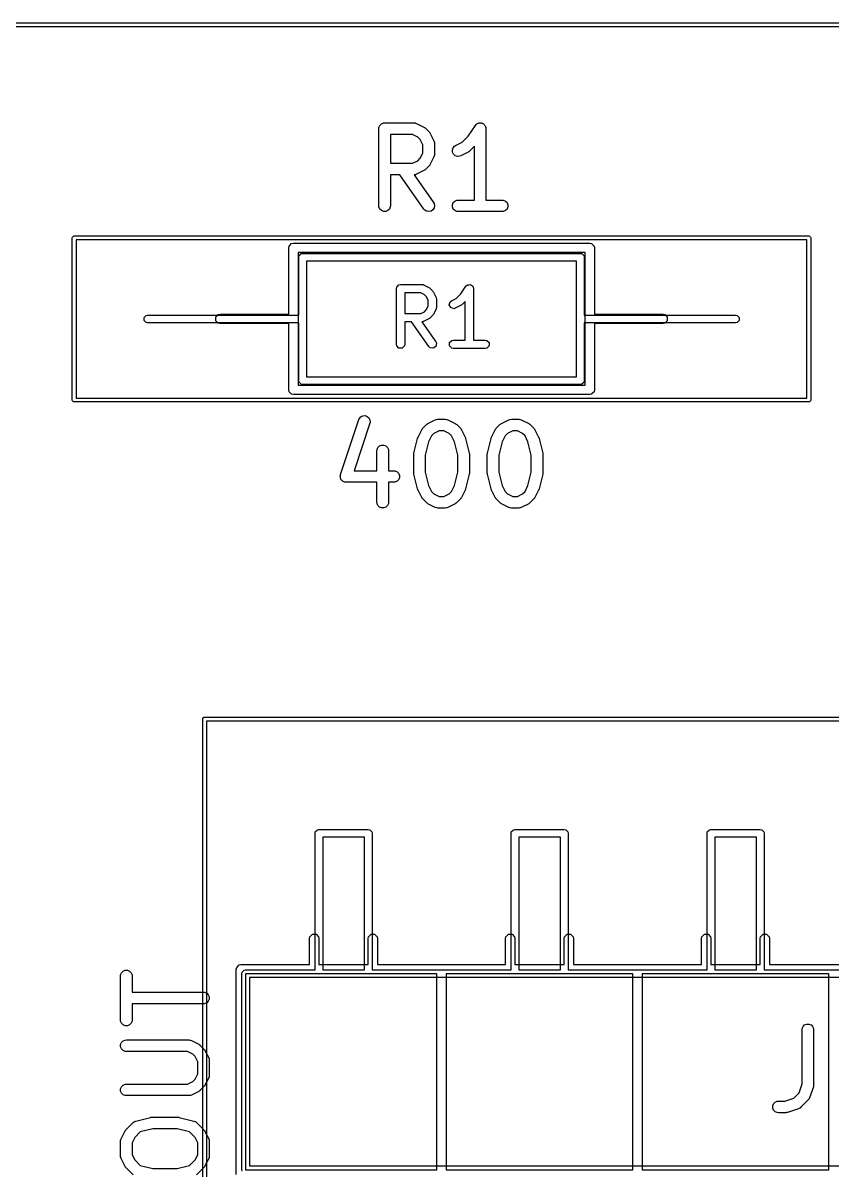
# Model space of a CAD drawing. Extents: x 0 to 1.5, y -1 to 0.
# Drawn here: x 0.536 to 0.949, y -0.584 to 0.001 of the extents above; entities that cross this region are included whole.
import ezdxf

# ---------------------------------------------------------------- set-up
doc = ezdxf.new("R2010")
doc.units = 0
doc.header["$MEASUREMENT"] = 0
doc.layers.add('BLACK', color=7, linetype='CONTINUOUS')

msp = doc.modelspace()

# ---------------------------------------------------------------- linework, layer by layer
at = {"layer": 'BLACK', "linetype": 'CONTINUOUS'}
for p, q in [((0, 0.00098), (1.5, 0.00098)), ((1.49902, -0.00098), (0.00098, -0.00098)), ((0.71799, -0.05295), (0.71805, -0.05237)), ((0.71805, -0.05237), (0.71849, -0.05131)), ((0.71849, -0.05131), (0.7193, -0.05049)), ((0.7193, -0.05049), (0.72037, -0.05005)), ((0.72037, -0.05005), (0.72094, -0.04999)), ((0.72094, -0.04999), (0.73594, -0.04999)), ((0.73594, -0.04999), (0.73652, -0.05005)), ((0.73652, -0.05005), (0.73661, -0.05009)), ((0.73661, -0.05009), (0.73672, -0.0501)), ((0.73672, -0.0501), (0.73726, -0.0503)), ((0.73726, -0.0503), (0.74101, -0.05218)), ((0.74101, -0.05218), (0.74126, -0.05234)), ((0.74126, -0.05234), (0.74133, -0.05237)), ((0.74133, -0.05237), (0.74141, -0.05243)), ((0.74141, -0.05243), (0.7415, -0.05249)), ((0.7415, -0.05249), (0.74155, -0.05255)), ((0.74155, -0.05255), (0.74178, -0.05273)), ((0.76364, -0.05669), (0.76723, -0.05131)), ((0.76723, -0.0513), (0.76759, -0.05086)), ((0.76723, -0.05131), (0.76723, -0.0513)), ((0.76723, -0.05131), (0.76723, -0.05131)), ((0.76723, -0.05131), (0.76723, -0.05131)), ((0.76759, -0.05086), (0.76784, -0.0507)), ((0.76784, -0.0507), (0.76804, -0.05049)), ((0.76804, -0.05049), (0.76831, -0.05038)), ((0.76831, -0.05038), (0.76855, -0.05022)), ((0.76855, -0.05022), (0.76884, -0.05016)), ((0.76884, -0.05016), (0.76911, -0.05005)), ((0.76911, -0.05005), (0.7694, -0.05005)), ((0.7694, -0.05005), (0.76968, -0.04999)), ((0.76968, -0.04999), (0.76997, -0.05005)), ((0.76997, -0.05005), (0.77026, -0.05005)), ((0.77026, -0.05005), (0.77053, -0.05016)), ((0.77053, -0.05016), (0.77081, -0.05022)), ((0.77081, -0.05022), (0.77106, -0.05038)), ((0.77106, -0.05038), (0.77133, -0.05049)), ((0.77133, -0.05049), (0.77153, -0.05069)), ((0.77153, -0.05069), (0.77177, -0.05086)), ((0.77177, -0.05086), (0.77193, -0.0511)), ((0.77193, -0.0511), (0.77214, -0.05131)), ((0.77214, -0.05131), (0.77225, -0.05157)), ((0.77225, -0.05157), (0.77241, -0.05181)), ((0.77241, -0.05181), (0.77247, -0.0521)), ((0.77247, -0.0521), (0.77258, -0.05237)), ((0.77258, -0.05237), (0.77264, -0.05294)), ((0.71799, -0.09232), (0.71799, -0.05295)), ((0.73524, -0.0559), (0.72389, -0.0559)), ((0.72389, -0.0559), (0.72389, -0.07062)), ((0.73794, -0.05725), (0.73524, -0.0559)), ((0.73914, -0.05844), (0.73794, -0.05725)), ((0.74049, -0.06114), (0.73914, -0.05844)), ((0.74178, -0.05273), (0.74365, -0.05461)), ((0.74365, -0.05461), (0.74384, -0.05483)), ((0.74384, -0.05483), (0.7439, -0.05488)), ((0.7439, -0.05488), (0.74395, -0.05497)), ((0.74395, -0.05497), (0.74402, -0.05505)), ((0.74402, -0.05505), (0.74405, -0.05513)), ((0.74405, -0.05513), (0.7442, -0.05537)), ((0.7442, -0.05537), (0.74608, -0.05912)), ((0.76044, -0.05989), (0.76364, -0.05669)), ((0.77264, -0.05294), (0.77264, -0.05294)), ((0.77264, -0.05294), (0.77264, -0.05294)), ((0.77264, -0.05294), (0.77264, -0.05295)), ((0.77264, -0.05295), (0.77264, -0.08936)), ((0.74049, -0.06537), (0.74049, -0.06114)), ((0.74608, -0.05912), (0.74629, -0.05966)), ((0.74629, -0.05966), (0.74629, -0.05977)), ((0.74629, -0.05977), (0.74633, -0.05987)), ((0.74633, -0.05987), (0.74639, -0.06044)), ((0.74639, -0.06044), (0.74639, -0.06607)), ((0.75551, -0.06382), (0.75587, -0.06273)), ((0.75559, -0.06497), (0.75551, -0.06382)), ((0.75587, -0.06273), (0.75663, -0.06186)), ((0.75663, -0.06186), (0.75712, -0.06155)), ((0.75712, -0.06155), (0.76044, -0.05989)), ((0.76673, -0.06195), (0.76427, -0.06441)), ((0.76673, -0.08936), (0.76673, -0.06195)), ((0.73524, -0.07062), (0.73794, -0.06927)), ((0.73794, -0.06927), (0.73914, -0.06807)), ((0.73914, -0.06807), (0.74049, -0.06537)), ((0.74608, -0.06739), (0.7442, -0.07114)), ((0.74629, -0.06685), (0.74608, -0.06739)), ((0.74633, -0.06665), (0.74629, -0.06674)), ((0.74629, -0.06674), (0.74629, -0.06685)), ((0.74639, -0.06607), (0.74633, -0.06665)), ((0.7561, -0.066), (0.75559, -0.06497)), ((0.75697, -0.06676), (0.7561, -0.066)), ((0.75807, -0.06712), (0.75697, -0.06676)), ((0.75922, -0.06704), (0.75807, -0.06712)), ((0.75976, -0.06684), (0.75922, -0.06704)), ((0.76351, -0.06496), (0.75976, -0.06684)), ((0.76375, -0.0648), (0.76351, -0.06496)), ((0.76383, -0.06477), (0.76375, -0.0648)), ((0.76391, -0.06471), (0.76383, -0.06477)), ((0.764, -0.06465), (0.76391, -0.06471)), ((0.76405, -0.06459), (0.764, -0.06465)), ((0.76427, -0.06441), (0.76405, -0.06459)), ((0.72389, -0.07062), (0.73524, -0.07062)), ((0.74101, -0.07433), (0.73726, -0.07621)), ((0.74126, -0.07418), (0.74101, -0.07433)), ((0.74133, -0.07415), (0.74126, -0.07418)), ((0.74141, -0.07408), (0.74133, -0.07415)), ((0.7415, -0.07403), (0.74141, -0.07408)), ((0.74155, -0.07397), (0.7415, -0.07403)), ((0.74178, -0.07378), (0.74155, -0.07397)), ((0.74365, -0.07191), (0.74178, -0.07378)), ((0.74384, -0.07168), (0.74365, -0.07191)), ((0.7439, -0.07163), (0.74384, -0.07168)), ((0.74395, -0.07154), (0.7439, -0.07163)), ((0.74402, -0.07146), (0.74395, -0.07154)), ((0.74405, -0.07139), (0.74402, -0.07146)), ((0.7442, -0.07114), (0.74405, -0.07139)), ((0.72878, -0.07652), (0.72389, -0.07652)), ((0.72389, -0.07652), (0.72389, -0.09232)), ((0.74102, -0.09401), (0.72878, -0.07652)), ((0.73652, -0.07646), (0.73598, -0.07652)), ((0.73598, -0.07652), (0.74586, -0.09062)), ((0.73661, -0.07642), (0.73652, -0.07646)), ((0.73672, -0.07642), (0.73661, -0.07642)), ((0.73726, -0.07621), (0.73672, -0.07642)), ((0.71805, -0.09289), (0.71799, -0.09232)), ((0.71849, -0.09396), (0.71805, -0.09289)), ((0.72384, -0.09289), (0.7234, -0.09396)), ((0.72389, -0.09232), (0.72384, -0.09289)), ((0.74619, -0.09339), (0.74557, -0.09436)), ((0.74586, -0.09062), (0.74614, -0.09113)), ((0.74614, -0.09113), (0.74639, -0.09225)), ((0.74639, -0.09225), (0.74619, -0.09339)), ((0.75554, -0.09174), (0.75598, -0.09068)), ((0.75554, -0.09289), (0.75554, -0.09174)), ((0.75598, -0.09396), (0.75554, -0.09289)), ((0.75598, -0.09068), (0.7568, -0.08986)), ((0.7568, -0.08986), (0.75786, -0.08942)), ((0.75786, -0.08942), (0.75844, -0.08936)), ((0.75844, -0.08936), (0.76673, -0.08936)), ((0.77264, -0.08936), (0.78093, -0.08936)), ((0.78093, -0.08936), (0.78151, -0.08942)), ((0.78151, -0.08942), (0.78257, -0.08986)), ((0.78257, -0.08986), (0.78339, -0.09068)), ((0.78339, -0.09068), (0.78383, -0.09174)), ((0.78383, -0.09289), (0.78339, -0.09396)), ((0.78383, -0.09174), (0.78383, -0.09289)), ((0.7193, -0.09477), (0.71849, -0.09396)), ((0.72037, -0.09521), (0.7193, -0.09477)), ((0.72152, -0.09521), (0.72037, -0.09521)), ((0.72258, -0.09477), (0.72152, -0.09521)), ((0.7234, -0.09396), (0.72258, -0.09477)), ((0.7414, -0.09445), (0.74102, -0.09401)), ((0.74237, -0.09507), (0.7414, -0.09445)), ((0.7435, -0.09527), (0.74237, -0.09507)), ((0.74463, -0.09502), (0.7435, -0.09527)), ((0.74557, -0.09436), (0.74463, -0.09502)), ((0.7568, -0.09477), (0.75598, -0.09396)), ((0.75786, -0.09521), (0.7568, -0.09477)), ((0.75844, -0.09527), (0.75786, -0.09521)), ((0.78093, -0.09527), (0.75844, -0.09527)), ((0.78151, -0.09521), (0.78093, -0.09527)), ((0.78257, -0.09477), (0.78151, -0.09521)), ((0.78339, -0.09396), (0.78257, -0.09477)), ((0.56161, -0.10866), (0.56169, -0.10828)), ((0.56161, -0.19134), (0.56161, -0.10866)), ((0.56169, -0.10828), (0.56222, -0.10775)), ((0.56222, -0.10775), (0.5626, -0.10768)), ((0.5626, -0.10768), (0.9374, -0.10768)), ((0.56358, -0.10965), (0.56358, -0.19035)), ((0.93642, -0.10965), (0.56358, -0.10965)), ((0.93642, -0.19035), (0.93642, -0.10965)), ((0.9374, -0.10768), (0.93778, -0.10775)), ((0.93778, -0.10775), (0.93831, -0.10828)), ((0.93831, -0.10828), (0.93839, -0.10866)), ((0.93839, -0.10866), (0.93839, -0.19134)), ((0.67205, -0.11378), (0.67223, -0.11288)), ((0.67205, -0.14764), (0.67205, -0.11378)), ((0.67223, -0.11288), (0.67351, -0.1116)), ((0.67351, -0.1116), (0.67441, -0.11142)), ((0.67441, -0.11142), (0.82559, -0.11142)), ((0.67677, -0.11614), (0.67677, -0.18386)), ((0.82323, -0.11614), (0.67677, -0.11614)), ((0.67732, -0.11775), (0.67838, -0.11669)), ((0.67838, -0.11669), (0.67913, -0.11654)), ((0.67913, -0.11654), (0.82087, -0.11654)), ((0.82087, -0.11654), (0.82162, -0.11669)), ((0.82162, -0.11669), (0.82268, -0.11775)), ((0.82323, -0.18386), (0.82323, -0.11614)), ((0.82559, -0.11142), (0.82649, -0.1116)), ((0.82649, -0.1116), (0.82777, -0.11288)), ((0.82777, -0.11288), (0.82795, -0.11378)), ((0.82795, -0.11378), (0.82795, -0.14764)), ((0.67717, -0.1185), (0.67732, -0.11775)), ((0.67717, -0.14803), (0.67717, -0.1185)), ((0.6811, -0.12047), (0.6811, -0.17953)), ((0.8189, -0.12047), (0.6811, -0.12047)), ((0.8189, -0.17953), (0.8189, -0.12047)), ((0.82268, -0.11775), (0.82283, -0.1185)), ((0.82283, -0.1185), (0.82283, -0.14803)), ((0.72695, -0.13455), (0.72711, -0.13373)), ((0.72695, -0.16289), (0.72695, -0.13455)), ((0.72711, -0.13373), (0.72826, -0.13258)), ((0.72826, -0.13258), (0.72908, -0.13242)), ((0.72908, -0.13242), (0.73988, -0.13242)), ((0.73988, -0.13242), (0.73998, -0.13244)), ((0.73998, -0.13244), (0.74003, -0.13243)), ((0.74003, -0.13243), (0.74036, -0.13252)), ((0.74036, -0.13252), (0.74069, -0.13258)), ((0.74069, -0.13258), (0.74072, -0.13262)), ((0.74072, -0.13262), (0.74083, -0.13264)), ((0.74083, -0.13264), (0.74353, -0.13399)), ((0.74353, -0.13399), (0.7438, -0.1342)), ((0.7438, -0.1342), (0.74408, -0.13439)), ((0.74408, -0.13439), (0.74543, -0.13574)), ((0.75982, -0.13724), (0.7624, -0.13337)), ((0.7624, -0.13337), (0.76299, -0.13278)), ((0.76299, -0.13278), (0.7632, -0.13274)), ((0.7632, -0.13274), (0.76336, -0.13258)), ((0.76336, -0.13258), (0.76398, -0.13258)), ((0.76398, -0.13258), (0.76459, -0.13246)), ((0.76459, -0.13246), (0.76477, -0.13258)), ((0.76477, -0.13258), (0.76499, -0.13258)), ((0.76499, -0.13258), (0.76542, -0.13302)), ((0.76542, -0.13302), (0.76594, -0.13336)), ((0.76594, -0.13336), (0.76598, -0.13358)), ((0.76598, -0.13358), (0.76614, -0.13373)), ((0.76614, -0.13373), (0.7663, -0.13455)), ((0.7663, -0.13455), (0.7663, -0.16077)), ((0.73937, -0.13667), (0.7312, -0.13667)), ((0.7312, -0.13667), (0.7312, -0.14727)), ((0.74132, -0.13764), (0.73937, -0.13667)), ((0.74218, -0.13851), (0.74132, -0.13764)), ((0.74315, -0.14045), (0.74218, -0.13851)), ((0.74543, -0.13574), (0.74562, -0.13603)), ((0.74562, -0.13603), (0.74583, -0.13629)), ((0.74583, -0.13629), (0.74718, -0.13899)), ((0.74718, -0.13899), (0.74721, -0.1391)), ((0.74721, -0.1391), (0.74724, -0.13913)), ((0.74724, -0.13913), (0.74731, -0.13947)), ((0.74731, -0.13947), (0.7474, -0.13979)), ((0.7474, -0.13979), (0.74738, -0.13984)), ((0.74738, -0.13984), (0.7474, -0.13995)), ((0.7474, -0.13995), (0.7474, -0.14399)), ((0.75512, -0.14074), (0.75751, -0.13955)), ((0.75751, -0.13955), (0.75982, -0.13724)), ((0.74132, -0.1463), (0.74218, -0.14544)), ((0.74218, -0.14544), (0.74315, -0.14349)), ((0.74315, -0.14349), (0.74315, -0.14045)), ((0.74718, -0.14495), (0.74583, -0.14765)), ((0.74721, -0.14484), (0.74718, -0.14495)), ((0.74724, -0.14481), (0.74721, -0.14484)), ((0.74731, -0.14447), (0.74724, -0.14481)), ((0.7474, -0.14415), (0.74731, -0.14447)), ((0.7474, -0.14399), (0.74738, -0.1441)), ((0.74738, -0.1441), (0.7474, -0.14415)), ((0.75395, -0.1428), (0.75447, -0.14125)), ((0.75468, -0.14425), (0.75395, -0.1428)), ((0.75447, -0.14125), (0.75512, -0.14074)), ((0.75622, -0.14477), (0.75468, -0.14425)), ((0.75702, -0.14455), (0.75622, -0.14477)), ((0.75972, -0.1432), (0.75702, -0.14455)), ((0.75999, -0.14299), (0.75972, -0.1432)), ((0.76028, -0.1428), (0.75999, -0.14299)), ((0.76205, -0.14103), (0.76028, -0.1428)), ((0.76205, -0.16077), (0.76205, -0.14103)), ((0.59818, -0.14925), (0.59925, -0.14818)), ((0.59818, -0.15075), (0.59818, -0.14925)), ((0.59925, -0.15182), (0.59818, -0.15075)), ((0.59925, -0.14818), (0.6, -0.14803)), ((0.6, -0.15197), (0.59925, -0.15182)), ((0.6, -0.14803), (0.67717, -0.14803)), ((0.67717, -0.15197), (0.6, -0.15197)), ((0.63483, -0.1491), (0.6361, -0.14782)), ((0.63483, -0.1509), (0.63483, -0.1491)), ((0.6361, -0.15218), (0.63483, -0.1509)), ((0.6361, -0.14782), (0.63701, -0.14764)), ((0.63701, -0.14764), (0.67205, -0.14764)), ((0.67717, -0.1815), (0.67717, -0.15197)), ((0.7312, -0.14727), (0.73937, -0.14727)), ((0.73472, -0.15152), (0.7312, -0.15152)), ((0.7312, -0.15152), (0.7312, -0.16289)), ((0.74353, -0.16411), (0.73472, -0.15152)), ((0.73937, -0.14727), (0.74132, -0.1463)), ((0.73998, -0.1515), (0.73991, -0.15151)), ((0.73991, -0.15151), (0.74702, -0.16167)), ((0.74003, -0.15151), (0.73998, -0.1515)), ((0.74036, -0.15142), (0.74003, -0.15151)), ((0.74069, -0.15136), (0.74036, -0.15142)), ((0.74072, -0.15132), (0.74069, -0.15136)), ((0.74083, -0.1513), (0.74072, -0.15132)), ((0.74353, -0.14995), (0.74083, -0.1513)), ((0.7438, -0.14974), (0.74353, -0.14995)), ((0.74408, -0.14955), (0.7438, -0.14974)), ((0.74543, -0.1482), (0.74408, -0.14955)), ((0.74562, -0.14791), (0.74543, -0.1482)), ((0.74583, -0.14765), (0.74562, -0.14791)), ((0.82283, -0.14803), (0.9, -0.14803)), ((0.9, -0.15197), (0.82283, -0.15197)), ((0.82283, -0.15197), (0.82283, -0.1815)), ((0.82795, -0.14764), (0.86299, -0.14764)), ((0.86299, -0.14764), (0.8639, -0.14782)), ((0.8639, -0.14782), (0.86517, -0.1491)), ((0.86517, -0.1509), (0.8639, -0.15218)), ((0.86517, -0.1491), (0.86517, -0.1509)), ((0.9, -0.14803), (0.90075, -0.14818)), ((0.90075, -0.15182), (0.9, -0.15197)), ((0.90075, -0.14818), (0.90182, -0.14925)), ((0.90182, -0.15075), (0.90075, -0.15182)), ((0.90182, -0.14925), (0.90182, -0.15075)), ((0.63701, -0.15236), (0.6361, -0.15218)), ((0.67205, -0.15236), (0.63701, -0.15236)), ((0.67205, -0.18622), (0.67205, -0.15236)), ((0.86299, -0.15236), (0.82795, -0.15236)), ((0.82795, -0.15236), (0.82795, -0.18622)), ((0.8639, -0.15218), (0.86299, -0.15236)), ((0.72711, -0.16371), (0.72695, -0.16289)), ((0.72826, -0.16486), (0.72711, -0.16371)), ((0.73104, -0.16371), (0.72989, -0.16486)), ((0.7312, -0.16289), (0.73104, -0.16371)), ((0.74702, -0.16167), (0.74735, -0.16243)), ((0.74735, -0.16243), (0.74707, -0.16403)), ((0.75411, -0.16208), (0.75526, -0.16093)), ((0.75411, -0.16371), (0.75411, -0.16208)), ((0.75526, -0.16486), (0.75411, -0.16371)), ((0.75526, -0.16093), (0.75607, -0.16077)), ((0.75607, -0.16077), (0.76205, -0.16077)), ((0.7663, -0.16077), (0.77227, -0.16077)), ((0.77227, -0.16077), (0.77309, -0.16093)), ((0.77309, -0.16093), (0.77424, -0.16208)), ((0.77424, -0.16371), (0.77309, -0.16486)), ((0.77424, -0.16208), (0.77424, -0.16371)), ((0.72989, -0.16486), (0.72826, -0.16486)), ((0.74413, -0.16469), (0.74353, -0.16411)), ((0.74574, -0.16497), (0.74413, -0.16469)), ((0.74707, -0.16403), (0.74574, -0.16497)), ((0.75607, -0.16502), (0.75526, -0.16486)), ((0.77227, -0.16502), (0.75607, -0.16502)), ((0.77309, -0.16486), (0.77227, -0.16502)), ((0.6811, -0.17953), (0.8189, -0.17953)), ((0.67223, -0.18712), (0.67205, -0.18622)), ((0.67351, -0.1884), (0.67223, -0.18712)), ((0.67677, -0.18386), (0.82323, -0.18386)), ((0.67732, -0.18225), (0.67717, -0.1815)), ((0.67838, -0.18331), (0.67732, -0.18225)), ((0.67913, -0.18346), (0.67838, -0.18331)), ((0.82087, -0.18346), (0.67913, -0.18346)), ((0.82162, -0.18331), (0.82087, -0.18346)), ((0.82268, -0.18225), (0.82162, -0.18331)), ((0.82283, -0.1815), (0.82268, -0.18225)), ((0.82777, -0.18712), (0.82649, -0.1884)), ((0.82795, -0.18622), (0.82777, -0.18712)), ((0.56169, -0.19172), (0.56161, -0.19134)), ((0.56222, -0.19225), (0.56169, -0.19172)), ((0.5626, -0.19232), (0.56222, -0.19225)), ((0.9374, -0.19232), (0.5626, -0.19232)), ((0.56358, -0.19035), (0.93642, -0.19035)), ((0.67441, -0.18858), (0.67351, -0.1884)), ((0.82559, -0.18858), (0.67441, -0.18858)), ((0.82649, -0.1884), (0.82559, -0.18858)), ((0.93778, -0.19225), (0.9374, -0.19232)), ((0.93831, -0.19172), (0.93778, -0.19225)), ((0.93839, -0.19134), (0.93831, -0.19172)), ((0.69845, -0.22944), (0.70783, -0.20132)), ((0.71343, -0.20319), (0.70535, -0.22742)), ((0.70783, -0.20132), (0.70806, -0.20079)), ((0.70806, -0.20079), (0.70882, -0.19992)), ((0.70882, -0.19992), (0.70985, -0.1994)), ((0.70985, -0.1994), (0.711, -0.19932)), ((0.711, -0.19932), (0.71209, -0.19969)), ((0.71209, -0.19969), (0.71296, -0.20044)), ((0.71296, -0.20044), (0.71348, -0.20147)), ((0.71356, -0.20262), (0.71343, -0.20319)), ((0.71348, -0.20147), (0.71356, -0.20262)), ((0.74041, -0.20579), (0.74229, -0.20391)), ((0.74229, -0.20391), (0.74251, -0.20373)), ((0.74251, -0.20373), (0.74257, -0.20367)), ((0.74257, -0.20367), (0.74265, -0.20361)), ((0.74265, -0.20361), (0.74274, -0.20355)), ((0.74274, -0.20355), (0.74281, -0.20352)), ((0.74281, -0.20352), (0.74306, -0.20336)), ((0.74306, -0.20336), (0.7468, -0.20149)), ((0.7468, -0.20149), (0.74735, -0.20128)), ((0.74735, -0.20128), (0.74745, -0.20127)), ((0.74745, -0.20127), (0.74755, -0.20123)), ((0.74755, -0.20123), (0.74813, -0.20117)), ((0.74813, -0.20117), (0.75187, -0.20117)), ((0.75187, -0.20117), (0.75245, -0.20123)), ((0.75245, -0.20123), (0.75255, -0.20127)), ((0.75255, -0.20127), (0.75265, -0.20128)), ((0.75265, -0.20128), (0.7532, -0.20149)), ((0.7532, -0.20149), (0.75694, -0.20336)), ((0.75694, -0.20336), (0.75719, -0.20352)), ((0.75719, -0.20352), (0.75726, -0.20355)), ((0.75726, -0.20355), (0.75735, -0.20361)), ((0.75735, -0.20361), (0.75743, -0.20367)), ((0.75743, -0.20367), (0.75749, -0.20373)), ((0.75749, -0.20373), (0.75771, -0.20391)), ((0.75771, -0.20391), (0.75959, -0.20579)), ((0.77791, -0.20579), (0.77978, -0.20391)), ((0.77978, -0.20391), (0.78001, -0.20373)), ((0.78001, -0.20373), (0.78006, -0.20367)), ((0.78006, -0.20367), (0.78015, -0.20361)), ((0.78015, -0.20361), (0.78023, -0.20355)), ((0.78023, -0.20355), (0.7803, -0.20352)), ((0.7803, -0.20352), (0.78055, -0.20336)), ((0.78055, -0.20336), (0.7843, -0.20149)), ((0.7843, -0.20149), (0.78484, -0.20128)), ((0.78484, -0.20128), (0.78495, -0.20127)), ((0.78495, -0.20127), (0.78504, -0.20123)), ((0.78504, -0.20123), (0.78562, -0.20117)), ((0.78562, -0.20117), (0.78937, -0.20117)), ((0.78937, -0.20117), (0.78995, -0.20123)), ((0.78995, -0.20123), (0.79004, -0.20127)), ((0.79004, -0.20127), (0.79015, -0.20128)), ((0.79015, -0.20128), (0.79069, -0.20149)), ((0.79069, -0.20149), (0.79444, -0.20336)), ((0.79444, -0.20336), (0.79469, -0.20352)), ((0.79469, -0.20352), (0.79476, -0.20355)), ((0.79476, -0.20355), (0.79484, -0.20361)), ((0.79484, -0.20361), (0.79493, -0.20367)), ((0.79493, -0.20367), (0.79498, -0.20373)), ((0.79498, -0.20373), (0.79521, -0.20391)), ((0.79521, -0.20391), (0.79708, -0.20579)), ((0.73778, -0.21085), (0.73787, -0.21061)), ((0.73787, -0.21061), (0.73796, -0.21036)), ((0.73796, -0.21036), (0.73797, -0.21035)), ((0.73797, -0.21035), (0.73799, -0.21031)), ((0.73799, -0.21031), (0.73986, -0.20656)), ((0.73986, -0.20656), (0.74002, -0.20631)), ((0.74002, -0.20631), (0.74005, -0.20624)), ((0.74005, -0.20624), (0.74011, -0.20615)), ((0.74011, -0.20615), (0.74017, -0.20607)), ((0.74017, -0.20607), (0.74023, -0.20601)), ((0.74023, -0.20601), (0.74041, -0.20579)), ((0.74493, -0.20963), (0.74341, -0.21266)), ((0.74612, -0.20843), (0.74493, -0.20963)), ((0.74882, -0.20708), (0.74612, -0.20843)), ((0.75118, -0.20708), (0.74882, -0.20708)), ((0.75388, -0.20843), (0.75118, -0.20708)), ((0.75507, -0.20963), (0.75388, -0.20843)), ((0.75659, -0.21266), (0.75507, -0.20963)), ((0.75959, -0.20579), (0.75977, -0.20601)), ((0.75977, -0.20601), (0.75983, -0.20607)), ((0.75983, -0.20607), (0.75989, -0.20615)), ((0.75989, -0.20615), (0.75995, -0.20624)), ((0.75995, -0.20624), (0.75998, -0.20631)), ((0.75998, -0.20631), (0.76014, -0.20656)), ((0.76014, -0.20656), (0.76201, -0.21031)), ((0.76201, -0.21031), (0.76203, -0.21035)), ((0.76203, -0.21035), (0.76204, -0.21036)), ((0.76204, -0.21036), (0.76213, -0.21061)), ((0.76213, -0.21061), (0.76222, -0.21085)), ((0.77527, -0.21085), (0.77537, -0.21061)), ((0.77537, -0.21061), (0.77545, -0.21036)), ((0.77545, -0.21036), (0.77546, -0.21035)), ((0.77546, -0.21035), (0.77548, -0.21031)), ((0.77548, -0.21031), (0.77736, -0.20656)), ((0.77736, -0.20656), (0.77751, -0.20631)), ((0.77751, -0.20631), (0.77754, -0.20624)), ((0.77754, -0.20624), (0.77761, -0.20615)), ((0.77761, -0.20615), (0.77766, -0.20607)), ((0.77766, -0.20607), (0.77772, -0.20601)), ((0.77772, -0.20601), (0.77791, -0.20579)), ((0.78242, -0.20963), (0.78091, -0.21266)), ((0.78362, -0.20843), (0.78242, -0.20963)), ((0.78632, -0.20708), (0.78362, -0.20843)), ((0.78867, -0.20708), (0.78632, -0.20708)), ((0.79137, -0.20843), (0.78867, -0.20708)), ((0.79257, -0.20963), (0.79137, -0.20843)), ((0.79408, -0.21266), (0.79257, -0.20963)), ((0.79708, -0.20579), (0.79727, -0.20601)), ((0.79727, -0.20601), (0.79733, -0.20607)), ((0.79733, -0.20607), (0.79738, -0.20615)), ((0.79738, -0.20615), (0.79745, -0.20624)), ((0.79745, -0.20624), (0.79748, -0.20631)), ((0.79748, -0.20631), (0.79764, -0.20656)), ((0.79764, -0.20656), (0.79951, -0.21031)), ((0.79951, -0.21031), (0.79953, -0.21035)), ((0.79953, -0.21035), (0.79954, -0.21036)), ((0.79954, -0.21036), (0.79963, -0.21061)), ((0.79963, -0.21061), (0.79972, -0.21085)), ((0.71711, -0.21667), (0.71755, -0.21561)), ((0.71755, -0.21561), (0.71836, -0.21479)), ((0.71836, -0.21479), (0.71943, -0.21435)), ((0.71943, -0.21435), (0.72058, -0.21435)), ((0.72058, -0.21435), (0.72164, -0.21479)), ((0.72164, -0.21479), (0.72246, -0.21561)), ((0.72246, -0.21561), (0.7229, -0.21667)), ((0.73589, -0.21841), (0.73776, -0.21091)), ((0.73776, -0.21091), (0.73778, -0.21087)), ((0.73778, -0.21087), (0.73778, -0.21085)), ((0.74341, -0.21266), (0.7417, -0.21949)), ((0.7583, -0.21949), (0.75659, -0.21266)), ((0.76222, -0.21085), (0.76222, -0.21087)), ((0.76222, -0.21087), (0.76224, -0.21091)), ((0.76224, -0.21091), (0.76411, -0.21841)), ((0.77338, -0.21841), (0.77526, -0.21091)), ((0.77526, -0.21091), (0.77527, -0.21087)), ((0.77527, -0.21087), (0.77527, -0.21085)), ((0.78091, -0.21266), (0.7792, -0.21949)), ((0.79579, -0.21949), (0.79408, -0.21266)), ((0.79972, -0.21085), (0.79972, -0.21087)), ((0.79972, -0.21087), (0.79973, -0.21091)), ((0.79973, -0.21091), (0.80161, -0.21841)), ((0.71705, -0.21725), (0.71711, -0.21667)), ((0.71705, -0.22742), (0.71705, -0.21725)), ((0.7229, -0.21667), (0.72296, -0.21725)), ((0.72296, -0.21725), (0.72296, -0.22742)), ((0.7358, -0.21898), (0.73583, -0.21877)), ((0.73581, -0.21902), (0.7358, -0.21898)), ((0.7358, -0.21912), (0.73581, -0.21902)), ((0.7358, -0.2285), (0.7358, -0.21912)), ((0.73583, -0.21877), (0.73586, -0.21855)), ((0.73586, -0.21855), (0.73587, -0.21851)), ((0.73587, -0.21851), (0.73589, -0.21841)), ((0.7417, -0.21949), (0.7417, -0.22814)), ((0.7583, -0.22814), (0.7583, -0.21949)), ((0.76411, -0.21841), (0.76413, -0.21851)), ((0.76413, -0.21851), (0.76414, -0.21855)), ((0.76414, -0.21855), (0.76417, -0.21877)), ((0.76417, -0.21877), (0.7642, -0.21898)), ((0.7642, -0.21898), (0.76419, -0.21902)), ((0.76419, -0.21902), (0.7642, -0.21912)), ((0.7642, -0.21912), (0.7642, -0.2285)), ((0.77329, -0.21912), (0.7733, -0.21902)), ((0.77329, -0.2285), (0.77329, -0.21912)), ((0.7733, -0.21898), (0.77333, -0.21877)), ((0.7733, -0.21902), (0.7733, -0.21898)), ((0.77333, -0.21877), (0.77335, -0.21855)), ((0.77335, -0.21855), (0.77337, -0.21851)), ((0.77337, -0.21851), (0.77338, -0.21841)), ((0.7792, -0.21949), (0.7792, -0.22814)), ((0.79579, -0.22814), (0.79579, -0.21949)), ((0.80161, -0.21841), (0.80162, -0.21851)), ((0.80162, -0.21851), (0.80164, -0.21855)), ((0.80164, -0.21855), (0.80166, -0.21877)), ((0.80166, -0.21877), (0.80169, -0.21898)), ((0.80169, -0.21898), (0.80169, -0.21902)), ((0.80169, -0.21902), (0.8017, -0.21912)), ((0.8017, -0.21912), (0.8017, -0.2285)), ((0.70535, -0.22742), (0.71705, -0.22742)), ((0.72296, -0.22742), (0.72563, -0.22742)), ((0.72563, -0.22742), (0.7262, -0.22748)), ((0.7262, -0.22748), (0.72727, -0.22792)), ((0.72727, -0.22792), (0.72808, -0.22873)), ((0.7417, -0.22814), (0.74341, -0.23497)), ((0.75659, -0.23497), (0.7583, -0.22814)), ((0.7792, -0.22814), (0.78091, -0.23497)), ((0.79408, -0.23497), (0.79579, -0.22814)), ((0.69833, -0.23), (0.69836, -0.22986)), ((0.69836, -0.23048), (0.69833, -0.23)), ((0.69836, -0.2298), (0.69839, -0.22973)), ((0.69836, -0.22986), (0.69836, -0.2298)), ((0.69836, -0.23095), (0.69836, -0.23048)), ((0.6984, -0.23105), (0.69836, -0.23095)), ((0.69839, -0.22973), (0.69845, -0.22944)), ((0.69841, -0.23115), (0.6984, -0.23105)), ((0.69862, -0.23158), (0.69841, -0.23115)), ((0.6988, -0.23201), (0.69862, -0.23158)), ((0.69888, -0.23209), (0.6988, -0.23201)), ((0.69892, -0.23218), (0.69888, -0.23209)), ((0.69928, -0.23249), (0.69892, -0.23218)), ((0.69962, -0.23283), (0.69928, -0.23249)), ((0.69971, -0.23287), (0.69962, -0.23283)), ((0.69979, -0.23294), (0.69971, -0.23287)), ((0.70024, -0.23309), (0.69979, -0.23294)), ((0.70068, -0.23327), (0.70024, -0.23309)), ((0.70083, -0.23328), (0.70068, -0.23327)), ((0.70089, -0.2333), (0.70083, -0.23328)), ((0.70096, -0.2333), (0.70089, -0.2333)), ((0.70126, -0.23333), (0.70096, -0.2333)), ((0.71705, -0.23333), (0.70126, -0.23333)), ((0.71705, -0.2435), (0.71705, -0.23333)), ((0.72563, -0.23333), (0.72296, -0.23333)), ((0.72296, -0.23333), (0.72296, -0.2435)), ((0.7262, -0.23327), (0.72563, -0.23333)), ((0.72727, -0.23283), (0.7262, -0.23327)), ((0.72808, -0.23201), (0.72727, -0.23283)), ((0.72808, -0.22873), (0.72852, -0.2298)), ((0.72852, -0.23095), (0.72808, -0.23201)), ((0.72852, -0.2298), (0.72852, -0.23095)), ((0.73581, -0.2286), (0.7358, -0.2285)), ((0.7358, -0.22864), (0.73581, -0.2286)), ((0.73583, -0.22886), (0.7358, -0.22864)), ((0.73586, -0.22907), (0.73583, -0.22886)), ((0.73587, -0.22911), (0.73586, -0.22907)), ((0.73589, -0.22921), (0.73587, -0.22911)), ((0.73776, -0.23671), (0.73589, -0.22921)), ((0.76411, -0.22921), (0.76224, -0.23671)), ((0.76413, -0.22911), (0.76411, -0.22921)), ((0.76414, -0.22907), (0.76413, -0.22911)), ((0.76417, -0.22886), (0.76414, -0.22907)), ((0.7642, -0.22864), (0.76417, -0.22886)), ((0.7642, -0.2285), (0.76419, -0.2286)), ((0.76419, -0.2286), (0.7642, -0.22864)), ((0.7733, -0.2286), (0.77329, -0.2285)), ((0.7733, -0.22864), (0.7733, -0.2286)), ((0.77333, -0.22886), (0.7733, -0.22864)), ((0.77335, -0.22907), (0.77333, -0.22886)), ((0.77337, -0.22911), (0.77335, -0.22907)), ((0.77338, -0.22921), (0.77337, -0.22911)), ((0.77526, -0.23671), (0.77338, -0.22921)), ((0.80161, -0.22921), (0.79973, -0.23671)), ((0.80162, -0.22911), (0.80161, -0.22921)), ((0.80164, -0.22907), (0.80162, -0.22911)), ((0.80166, -0.22886), (0.80164, -0.22907)), ((0.80169, -0.22864), (0.80166, -0.22886)), ((0.8017, -0.2285), (0.80169, -0.2286)), ((0.80169, -0.2286), (0.80169, -0.22864)), ((0.73778, -0.23676), (0.73776, -0.23671)), ((0.73778, -0.23678), (0.73778, -0.23676)), ((0.73787, -0.23702), (0.73778, -0.23678)), ((0.73796, -0.23726), (0.73787, -0.23702)), ((0.73797, -0.23728), (0.73796, -0.23726)), ((0.73799, -0.23732), (0.73797, -0.23728)), ((0.73986, -0.24107), (0.73799, -0.23732)), ((0.74341, -0.23497), (0.74493, -0.238)), ((0.74493, -0.238), (0.74612, -0.2392)), ((0.74612, -0.2392), (0.74882, -0.24054)), ((0.75118, -0.24054), (0.75388, -0.2392)), ((0.75388, -0.2392), (0.75507, -0.238)), ((0.75507, -0.238), (0.75659, -0.23497)), ((0.76201, -0.23732), (0.76014, -0.24107)), ((0.76203, -0.23728), (0.76201, -0.23732)), ((0.76204, -0.23726), (0.76203, -0.23728)), ((0.76213, -0.23702), (0.76204, -0.23726)), ((0.76222, -0.23678), (0.76213, -0.23702)), ((0.76224, -0.23671), (0.76222, -0.23676)), ((0.76222, -0.23676), (0.76222, -0.23678)), ((0.77527, -0.23676), (0.77526, -0.23671)), ((0.77527, -0.23678), (0.77527, -0.23676)), ((0.77537, -0.23702), (0.77527, -0.23678)), ((0.77545, -0.23726), (0.77537, -0.23702)), ((0.77546, -0.23728), (0.77545, -0.23726)), ((0.77548, -0.23732), (0.77546, -0.23728)), ((0.77736, -0.24107), (0.77548, -0.23732)), ((0.78091, -0.23497), (0.78242, -0.238)), ((0.78242, -0.238), (0.78362, -0.2392)), ((0.78362, -0.2392), (0.78632, -0.24054)), ((0.78867, -0.24054), (0.79137, -0.2392)), ((0.79137, -0.2392), (0.79257, -0.238)), ((0.79257, -0.238), (0.79408, -0.23497)), ((0.79951, -0.23732), (0.79764, -0.24107)), ((0.79953, -0.23728), (0.79951, -0.23732)), ((0.79954, -0.23726), (0.79953, -0.23728)), ((0.79963, -0.23702), (0.79954, -0.23726)), ((0.79972, -0.23678), (0.79963, -0.23702)), ((0.79973, -0.23671), (0.79972, -0.23676)), ((0.79972, -0.23676), (0.79972, -0.23678)), ((0.71711, -0.24407), (0.71705, -0.2435)), ((0.71755, -0.24514), (0.71711, -0.24407)), ((0.71836, -0.24595), (0.71755, -0.24514)), ((0.72246, -0.24514), (0.72164, -0.24595)), ((0.7229, -0.24407), (0.72246, -0.24514)), ((0.72296, -0.2435), (0.7229, -0.24407)), ((0.74002, -0.24132), (0.73986, -0.24107)), ((0.74005, -0.24139), (0.74002, -0.24132)), ((0.74011, -0.24147), (0.74005, -0.24139)), ((0.74017, -0.24156), (0.74011, -0.24147)), ((0.74023, -0.24161), (0.74017, -0.24156)), ((0.74041, -0.24184), (0.74023, -0.24161)), ((0.74229, -0.24371), (0.74041, -0.24184)), ((0.74251, -0.2439), (0.74229, -0.24371)), ((0.74257, -0.24395), (0.74251, -0.2439)), ((0.74265, -0.24401), (0.74257, -0.24395)), ((0.74274, -0.24408), (0.74265, -0.24401)), ((0.74281, -0.24411), (0.74274, -0.24408)), ((0.74306, -0.24426), (0.74281, -0.24411)), ((0.7468, -0.24614), (0.74306, -0.24426)), ((0.74882, -0.24054), (0.75118, -0.24054)), ((0.75694, -0.24426), (0.7532, -0.24614)), ((0.75719, -0.24411), (0.75694, -0.24426)), ((0.75726, -0.24408), (0.75719, -0.24411)), ((0.75735, -0.24401), (0.75726, -0.24408)), ((0.75743, -0.24395), (0.75735, -0.24401)), ((0.75749, -0.2439), (0.75743, -0.24395)), ((0.75771, -0.24371), (0.75749, -0.2439)), ((0.75959, -0.24184), (0.75771, -0.24371)), ((0.75977, -0.24161), (0.75959, -0.24184)), ((0.75983, -0.24156), (0.75977, -0.24161)), ((0.75989, -0.24147), (0.75983, -0.24156)), ((0.75995, -0.24139), (0.75989, -0.24147)), ((0.75998, -0.24132), (0.75995, -0.24139)), ((0.76014, -0.24107), (0.75998, -0.24132)), ((0.77751, -0.24132), (0.77736, -0.24107)), ((0.77754, -0.24139), (0.77751, -0.24132)), ((0.77761, -0.24147), (0.77754, -0.24139)), ((0.77766, -0.24156), (0.77761, -0.24147)), ((0.77772, -0.24161), (0.77766, -0.24156)), ((0.77791, -0.24184), (0.77772, -0.24161)), ((0.77978, -0.24371), (0.77791, -0.24184)), ((0.78001, -0.2439), (0.77978, -0.24371)), ((0.78006, -0.24395), (0.78001, -0.2439)), ((0.78015, -0.24401), (0.78006, -0.24395)), ((0.78023, -0.24408), (0.78015, -0.24401)), ((0.7803, -0.24411), (0.78023, -0.24408)), ((0.78055, -0.24426), (0.7803, -0.24411)), ((0.7843, -0.24614), (0.78055, -0.24426)), ((0.78632, -0.24054), (0.78867, -0.24054)), ((0.79444, -0.24426), (0.79069, -0.24614)), ((0.79469, -0.24411), (0.79444, -0.24426)), ((0.79476, -0.24408), (0.79469, -0.24411)), ((0.79484, -0.24401), (0.79476, -0.24408)), ((0.79493, -0.24395), (0.79484, -0.24401)), ((0.79498, -0.2439), (0.79493, -0.24395)), ((0.79521, -0.24371), (0.79498, -0.2439)), ((0.79708, -0.24184), (0.79521, -0.24371)), ((0.79727, -0.24161), (0.79708, -0.24184)), ((0.79733, -0.24156), (0.79727, -0.24161)), ((0.79738, -0.24147), (0.79733, -0.24156)), ((0.79745, -0.24139), (0.79738, -0.24147)), ((0.79748, -0.24132), (0.79745, -0.24139)), ((0.79764, -0.24107), (0.79748, -0.24132)), ((0.71943, -0.24639), (0.71836, -0.24595)), ((0.72058, -0.24639), (0.71943, -0.24639)), ((0.72164, -0.24595), (0.72058, -0.24639)), ((0.74735, -0.24634), (0.7468, -0.24614)), ((0.74745, -0.24635), (0.74735, -0.24634)), ((0.74755, -0.24639), (0.74745, -0.24635)), ((0.74813, -0.24645), (0.74755, -0.24639)), ((0.75187, -0.24645), (0.74813, -0.24645)), ((0.75245, -0.24639), (0.75187, -0.24645)), ((0.75255, -0.24635), (0.75245, -0.24639)), ((0.75265, -0.24634), (0.75255, -0.24635)), ((0.7532, -0.24614), (0.75265, -0.24634)), ((0.78484, -0.24634), (0.7843, -0.24614)), ((0.78495, -0.24635), (0.78484, -0.24634)), ((0.78504, -0.24639), (0.78495, -0.24635)), ((0.78562, -0.24645), (0.78504, -0.24639)), ((0.78937, -0.24645), (0.78562, -0.24645)), ((0.78995, -0.24639), (0.78937, -0.24645)), ((0.79004, -0.24635), (0.78995, -0.24639)), ((0.79015, -0.24634), (0.79004, -0.24635)), ((0.79069, -0.24614), (0.79015, -0.24634)), ((0.62815, -0.35413), (0.62822, -0.35376)), ((0.62815, -0.84035), (0.62815, -0.35413)), ((0.62822, -0.35376), (0.62876, -0.35322)), ((0.62876, -0.35322), (0.62913, -0.35315)), ((0.62913, -0.35315), (1.27087, -0.35315)), ((0.63012, -0.35512), (0.63012, -0.83937)), ((1.26988, -0.35512), (0.63012, -0.35512)), ((0.68543, -0.4124), (0.68558, -0.41165)), ((0.68543, -0.48209), (0.68543, -0.4124)), ((0.68558, -0.41165), (0.68665, -0.41058)), ((0.68665, -0.41058), (0.6874, -0.41043)), ((0.6874, -0.41043), (0.7126, -0.41043)), ((0.68937, -0.41437), (0.68937, -0.48209)), ((0.71063, -0.41437), (0.68937, -0.41437)), ((0.71063, -0.48209), (0.71063, -0.41437)), ((0.7126, -0.41043), (0.71335, -0.41058)), ((0.71335, -0.41058), (0.71442, -0.41165)), ((0.71442, -0.41165), (0.71457, -0.4124)), ((0.71457, -0.4124), (0.71457, -0.48209)), ((0.78543, -0.4124), (0.78558, -0.41165)), ((0.78543, -0.48209), (0.78543, -0.4124)), ((0.78558, -0.41165), (0.78665, -0.41058)), ((0.78665, -0.41058), (0.7874, -0.41043)), ((0.7874, -0.41043), (0.8126, -0.41043)), ((0.78937, -0.41437), (0.78937, -0.48209)), ((0.81063, -0.41437), (0.78937, -0.41437)), ((0.81063, -0.48209), (0.81063, -0.41437)), ((0.8126, -0.41043), (0.81335, -0.41058)), ((0.81335, -0.41058), (0.81442, -0.41165)), ((0.81442, -0.41165), (0.81457, -0.4124)), ((0.81457, -0.4124), (0.81457, -0.48209)), ((0.88543, -0.4124), (0.88558, -0.41165)), ((0.88543, -0.48209), (0.88543, -0.4124)), ((0.88558, -0.41165), (0.88665, -0.41058)), ((0.88665, -0.41058), (0.8874, -0.41043)), ((0.8874, -0.41043), (0.9126, -0.41043)), ((0.88937, -0.41437), (0.88937, -0.48209)), ((0.91063, -0.41437), (0.88937, -0.41437)), ((0.91063, -0.48209), (0.91063, -0.41437)), ((0.9126, -0.41043), (0.91335, -0.41058)), ((0.91335, -0.41058), (0.91442, -0.41165)), ((0.91442, -0.41165), (0.91457, -0.4124)), ((0.91457, -0.4124), (0.91457, -0.48209)), ((0.68268, -0.46606), (0.68286, -0.46516)), ((0.68268, -0.47933), (0.68268, -0.46606)), ((0.68286, -0.46516), (0.68414, -0.46388)), ((0.68414, -0.46388), (0.68594, -0.46388)), ((0.68594, -0.46388), (0.68722, -0.46516)), ((0.68722, -0.46516), (0.6874, -0.46606)), ((0.6874, -0.46606), (0.6874, -0.47933)), ((0.7126, -0.46606), (0.71278, -0.46516)), ((0.7126, -0.47933), (0.7126, -0.46606)), ((0.71278, -0.46516), (0.71406, -0.46388)), ((0.71406, -0.46388), (0.71586, -0.46388)), ((0.71586, -0.46388), (0.71714, -0.46516)), ((0.71714, -0.46516), (0.71732, -0.46606)), ((0.71732, -0.46606), (0.71732, -0.47933)), ((0.78268, -0.46606), (0.78286, -0.46516)), ((0.78268, -0.47933), (0.78268, -0.46606)), ((0.78286, -0.46516), (0.78414, -0.46388)), ((0.78414, -0.46388), (0.78594, -0.46388)), ((0.78594, -0.46388), (0.78722, -0.46516)), ((0.78722, -0.46516), (0.7874, -0.46606)), ((0.7874, -0.46606), (0.7874, -0.47933)), ((0.8126, -0.46606), (0.81278, -0.46516)), ((0.8126, -0.47933), (0.8126, -0.46606)), ((0.81278, -0.46516), (0.81406, -0.46388)), ((0.81406, -0.46388), (0.81586, -0.46388)), ((0.81586, -0.46388), (0.81714, -0.46516)), ((0.81714, -0.46516), (0.81732, -0.46606)), ((0.81732, -0.46606), (0.81732, -0.47933)), ((0.88268, -0.46606), (0.88286, -0.46516)), ((0.88268, -0.47933), (0.88268, -0.46606)), ((0.88286, -0.46516), (0.88414, -0.46388)), ((0.88414, -0.46388), (0.88594, -0.46388)), ((0.88594, -0.46388), (0.88722, -0.46516)), ((0.88722, -0.46516), (0.8874, -0.46606)), ((0.8874, -0.46606), (0.8874, -0.47933)), ((0.9126, -0.46606), (0.91278, -0.46516)), ((0.9126, -0.47933), (0.9126, -0.46606)), ((0.91278, -0.46516), (0.91406, -0.46388)), ((0.91406, -0.46388), (0.91586, -0.46388)), ((0.91586, -0.46388), (0.91714, -0.46516)), ((0.91714, -0.46516), (0.91732, -0.46606)), ((0.91732, -0.46606), (0.91732, -0.47933)), ((0.64546, -0.48079), (0.64673, -0.47951)), ((0.64673, -0.47951), (0.64764, -0.47933)), ((0.64764, -0.47933), (0.68268, -0.47933)), ((0.6874, -0.47933), (0.7126, -0.47933)), ((0.71732, -0.47933), (0.78268, -0.47933)), ((0.7874, -0.47933), (0.8126, -0.47933)), ((0.81732, -0.47933), (0.88268, -0.47933)), ((0.8874, -0.47933), (0.9126, -0.47933)), ((0.91732, -0.47933), (0.98268, -0.47933)), ((0.58621, -0.48515), (0.58627, -0.48458)), ((0.58621, -0.50765), (0.58621, -0.48515)), ((0.58627, -0.48458), (0.58671, -0.48351)), ((0.58671, -0.48351), (0.58753, -0.4827)), ((0.58753, -0.4827), (0.58859, -0.48226)), ((0.58859, -0.48226), (0.58974, -0.48226)), ((0.58974, -0.48226), (0.59081, -0.4827)), ((0.59081, -0.4827), (0.59162, -0.48351)), ((0.59162, -0.48351), (0.59206, -0.48458)), ((0.59206, -0.48458), (0.59212, -0.48515)), ((0.59212, -0.48515), (0.59212, -0.49345)), ((0.64528, -0.48169), (0.64546, -0.48079)), ((0.64528, -0.58642), (0.64528, -0.48169)), ((0.64803, -0.48406), (0.64818, -0.4833)), ((0.64803, -0.58406), (0.64803, -0.48406)), ((0.64818, -0.4833), (0.64925, -0.48224)), ((0.64925, -0.48224), (0.65, -0.48209)), ((0.65, -0.48209), (0.68543, -0.48209)), ((0.65, -0.48406), (0.65, -0.58406)), ((0.74764, -0.48406), (0.65, -0.48406)), ((0.68937, -0.48209), (0.71063, -0.48209)), ((0.71457, -0.48209), (0.78543, -0.48209)), ((0.74764, -0.58406), (0.74764, -0.48406)), ((0.75236, -0.48406), (0.75236, -0.58406)), ((0.84764, -0.48406), (0.75236, -0.48406)), ((0.78937, -0.48209), (0.81063, -0.48209)), ((0.81457, -0.48209), (0.88543, -0.48209)), ((0.84764, -0.58406), (0.84764, -0.48406)), ((0.85236, -0.48406), (0.85236, -0.58406)), ((0.94764, -0.48406), (0.85236, -0.48406)), ((0.88937, -0.48209), (0.91063, -0.48209)), ((0.91457, -0.48209), (0.98543, -0.48209)), ((0.94764, -0.58406), (0.94764, -0.48406)), ((0.65197, -0.48602), (0.65197, -0.58209)), ((1.22418, -0.48602), (0.65197, -0.48602)), ((0.59212, -0.49345), (0.62854, -0.49345)), ((0.62854, -0.49345), (0.62911, -0.4935)), ((0.62911, -0.4935), (0.63018, -0.49395)), ((0.63018, -0.49395), (0.63099, -0.49476)), ((0.63099, -0.49476), (0.63143, -0.49582)), ((0.63143, -0.49698), (0.63099, -0.49804)), ((0.63143, -0.49582), (0.63143, -0.49698)), ((0.62854, -0.49935), (0.59212, -0.49935)), ((0.59212, -0.49935), (0.59212, -0.50765)), ((0.62911, -0.4993), (0.62854, -0.49935)), ((0.63018, -0.49886), (0.62911, -0.4993)), ((0.63099, -0.49804), (0.63018, -0.49886)), ((0.58627, -0.50823), (0.58621, -0.50765)), ((0.58671, -0.50929), (0.58627, -0.50823)), ((0.59206, -0.50823), (0.59162, -0.50929)), ((0.59212, -0.50765), (0.59206, -0.50823)), ((0.58753, -0.5101), (0.58671, -0.50929)), ((0.58859, -0.51055), (0.58753, -0.5101)), ((0.58974, -0.51055), (0.58859, -0.51055)), ((0.59081, -0.5101), (0.58974, -0.51055)), ((0.59162, -0.50929), (0.59081, -0.5101)), ((0.93392, -0.51259), (0.93398, -0.51202)), ((0.93392, -0.54023), (0.93392, -0.51259)), ((0.93398, -0.51202), (0.93442, -0.51095)), ((0.93442, -0.51095), (0.93524, -0.51014)), ((0.93524, -0.51014), (0.9363, -0.5097)), ((0.9363, -0.5097), (0.93745, -0.5097)), ((0.93745, -0.5097), (0.93852, -0.51014)), ((0.93852, -0.51014), (0.93933, -0.51095)), ((0.93933, -0.51095), (0.93977, -0.51202)), ((0.93977, -0.51202), (0.93983, -0.51259)), ((0.93983, -0.51259), (0.93983, -0.54071)), ((0.58627, -0.5202), (0.58671, -0.51913)), ((0.58627, -0.52135), (0.58627, -0.5202)), ((0.58671, -0.51913), (0.58753, -0.51832)), ((0.58753, -0.51832), (0.58859, -0.51788)), ((0.58859, -0.51788), (0.58917, -0.51782)), ((0.58917, -0.51782), (0.62104, -0.51782)), ((0.62104, -0.51782), (0.62161, -0.51788)), ((0.62161, -0.51788), (0.62171, -0.51792)), ((0.62171, -0.51792), (0.62182, -0.51792)), ((0.62182, -0.51792), (0.62236, -0.51813)), ((0.62236, -0.51813), (0.62611, -0.52001)), ((0.62611, -0.52001), (0.62635, -0.52016)), ((0.62635, -0.52016), (0.62643, -0.52019)), ((0.62643, -0.52019), (0.62651, -0.52026)), ((0.62651, -0.52026), (0.6266, -0.52031)), ((0.6266, -0.52031), (0.62665, -0.52037)), ((0.62665, -0.52037), (0.62687, -0.52056)), ((0.62687, -0.52056), (0.62875, -0.52243)), ((0.58671, -0.52241), (0.58627, -0.52135)), ((0.58753, -0.52323), (0.58671, -0.52241)), ((0.58859, -0.52367), (0.58753, -0.52323)), ((0.58917, -0.52373), (0.58859, -0.52367)), ((0.62034, -0.52373), (0.58917, -0.52373)), ((0.62304, -0.52507), (0.62034, -0.52373)), ((0.62423, -0.52627), (0.62304, -0.52507)), ((0.62558, -0.52897), (0.62423, -0.52627)), ((0.62875, -0.52243), (0.62894, -0.52266)), ((0.62894, -0.52266), (0.62899, -0.52271)), ((0.62899, -0.52271), (0.62905, -0.5228)), ((0.62905, -0.5228), (0.62912, -0.52288)), ((0.62912, -0.52288), (0.62915, -0.52295)), ((0.62915, -0.52295), (0.6293, -0.5232)), ((0.6293, -0.5232), (0.63118, -0.52695)), ((0.62558, -0.53507), (0.62558, -0.52897)), ((0.63118, -0.52695), (0.63138, -0.52749)), ((0.63138, -0.52749), (0.63139, -0.5276)), ((0.63139, -0.5276), (0.63143, -0.5277)), ((0.63143, -0.5277), (0.63149, -0.52827)), ((0.63149, -0.52827), (0.63149, -0.53577)), ((0.62304, -0.53897), (0.62423, -0.53777)), ((0.62423, -0.53777), (0.62558, -0.53507)), ((0.63118, -0.53709), (0.6293, -0.54084)), ((0.63138, -0.53655), (0.63118, -0.53709)), ((0.63139, -0.53644), (0.63138, -0.53655)), ((0.63143, -0.53635), (0.63139, -0.53644)), ((0.63149, -0.53577), (0.63143, -0.53635)), ((0.58627, -0.54269), (0.58671, -0.54163)), ((0.58627, -0.54385), (0.58627, -0.54269)), ((0.58671, -0.54491), (0.58627, -0.54385)), ((0.58671, -0.54163), (0.58753, -0.54081)), ((0.58753, -0.54081), (0.58859, -0.54037)), ((0.58859, -0.54037), (0.58917, -0.54032)), ((0.58917, -0.54032), (0.62034, -0.54032)), ((0.62034, -0.54032), (0.62304, -0.53897)), ((0.62611, -0.54404), (0.62236, -0.54591)), ((0.62635, -0.54388), (0.62611, -0.54404)), ((0.62643, -0.54385), (0.62635, -0.54388)), ((0.62651, -0.54378), (0.62643, -0.54385)), ((0.6266, -0.54373), (0.62651, -0.54378)), ((0.62665, -0.54367), (0.6266, -0.54373)), ((0.62687, -0.54348), (0.62665, -0.54367)), ((0.62875, -0.54161), (0.62687, -0.54348)), ((0.62894, -0.54138), (0.62875, -0.54161)), ((0.62899, -0.54133), (0.62894, -0.54138)), ((0.62905, -0.54124), (0.62899, -0.54133)), ((0.62912, -0.54116), (0.62905, -0.54124)), ((0.62915, -0.54109), (0.62912, -0.54116)), ((0.6293, -0.54084), (0.62915, -0.54109)), ((0.93242, -0.54474), (0.93392, -0.54023)), ((0.93968, -0.54165), (0.9378, -0.54727)), ((0.93974, -0.54136), (0.93968, -0.54165)), ((0.93977, -0.54129), (0.93974, -0.54136)), ((0.93978, -0.54118), (0.93977, -0.54129)), ((0.93981, -0.54108), (0.93978, -0.54118)), ((0.93983, -0.54071), (0.9398, -0.541)), ((0.9398, -0.541), (0.93981, -0.54108)), ((0.58753, -0.54572), (0.58671, -0.54491)), ((0.58859, -0.54617), (0.58753, -0.54572)), ((0.58917, -0.54622), (0.58859, -0.54617)), ((0.62104, -0.54622), (0.58917, -0.54622)), ((0.62161, -0.54617), (0.62104, -0.54622)), ((0.62171, -0.54612), (0.62161, -0.54617)), ((0.62182, -0.54612), (0.62171, -0.54612)), ((0.62236, -0.54591), (0.62182, -0.54612)), ((0.91942, -0.55032), (0.92024, -0.54951)), ((0.92024, -0.54951), (0.9213, -0.54907)), ((0.9213, -0.54907), (0.92188, -0.54901)), ((0.92188, -0.54901), (0.92515, -0.54901)), ((0.92515, -0.54901), (0.92966, -0.54751)), ((0.92966, -0.54751), (0.93242, -0.54474)), ((0.93709, -0.54842), (0.93334, -0.55217)), ((0.93746, -0.54798), (0.93709, -0.54842)), ((0.9375, -0.54788), (0.93746, -0.54798)), ((0.93757, -0.5478), (0.9375, -0.54788)), ((0.9378, -0.54727), (0.93757, -0.5478)), ((0.91898, -0.55139), (0.91942, -0.55032)), ((0.91898, -0.55254), (0.91898, -0.55139)), ((0.91942, -0.5536), (0.91898, -0.55254)), ((0.92024, -0.55442), (0.91942, -0.5536)), ((0.9213, -0.55486), (0.92024, -0.55442)), ((0.92188, -0.55491), (0.9213, -0.55486)), ((0.92563, -0.55491), (0.92188, -0.55491)), ((0.92592, -0.55489), (0.92563, -0.55491)), ((0.926, -0.55489), (0.92592, -0.55489)), ((0.9261, -0.55487), (0.926, -0.55489)), ((0.9262, -0.55486), (0.9261, -0.55487)), ((0.92628, -0.55483), (0.9262, -0.55486)), ((0.92656, -0.55476), (0.92628, -0.55483)), ((0.93219, -0.55289), (0.92656, -0.55476)), ((0.93271, -0.55265), (0.93219, -0.55289)), ((0.93279, -0.55258), (0.93271, -0.55265)), ((0.93289, -0.55254), (0.93279, -0.55258)), ((0.93334, -0.55217), (0.93289, -0.55254)), ((0.58895, -0.56368), (0.5927, -0.55993)), ((0.5927, -0.55993), (0.59315, -0.55956)), ((0.59315, -0.55956), (0.59335, -0.55948)), ((0.59335, -0.55948), (0.59353, -0.55935)), ((0.59353, -0.55935), (0.59407, -0.55915)), ((0.59407, -0.55915), (0.60157, -0.55728)), ((0.60157, -0.55728), (0.60167, -0.55726)), ((0.60167, -0.55726), (0.60171, -0.55725)), ((0.60171, -0.55725), (0.60193, -0.55723)), ((0.60193, -0.55723), (0.60215, -0.55719)), ((0.60215, -0.55719), (0.60219, -0.5572)), ((0.60219, -0.5572), (0.60229, -0.55719)), ((0.60229, -0.55719), (0.61541, -0.55719)), ((0.61541, -0.55719), (0.61551, -0.5572)), ((0.61551, -0.5572), (0.61556, -0.55719)), ((0.61556, -0.55719), (0.61577, -0.55723)), ((0.61577, -0.55723), (0.61599, -0.55725)), ((0.61599, -0.55725), (0.61603, -0.55726)), ((0.61603, -0.55726), (0.61613, -0.55728)), ((0.61613, -0.55728), (0.62363, -0.55915)), ((0.62363, -0.55915), (0.62417, -0.55935)), ((0.62417, -0.55935), (0.62435, -0.55948)), ((0.62435, -0.55948), (0.62455, -0.55956)), ((0.62455, -0.55956), (0.625, -0.55993)), ((0.625, -0.55993), (0.62875, -0.56368)), ((0.58653, -0.5682), (0.5884, -0.56445)), ((0.5884, -0.56445), (0.58856, -0.5642)), ((0.58856, -0.5642), (0.58859, -0.56413)), ((0.58859, -0.56413), (0.58865, -0.56405)), ((0.58865, -0.56405), (0.58871, -0.56396)), ((0.58871, -0.56396), (0.58877, -0.56391)), ((0.58877, -0.56391), (0.58895, -0.56368)), ((0.59347, -0.56752), (0.59212, -0.57021)), ((0.5963, -0.56468), (0.59347, -0.56752)), ((0.60265, -0.5631), (0.5963, -0.56468)), ((0.61505, -0.5631), (0.60265, -0.5631)), ((0.6214, -0.56468), (0.61505, -0.5631)), ((0.62423, -0.56752), (0.6214, -0.56468)), ((0.62558, -0.57021), (0.62423, -0.56752)), ((0.62875, -0.56368), (0.62894, -0.56391)), ((0.62894, -0.56391), (0.62899, -0.56396)), ((0.62899, -0.56396), (0.62905, -0.56405)), ((0.62905, -0.56405), (0.62912, -0.56413)), ((0.62912, -0.56413), (0.62915, -0.5642)), ((0.62915, -0.5642), (0.6293, -0.56445)), ((0.6293, -0.56445), (0.63118, -0.5682)), ((0.58621, -0.56952), (0.58627, -0.56894)), ((0.58621, -0.57702), (0.58621, -0.56952)), ((0.58627, -0.56894), (0.58631, -0.56884)), ((0.58631, -0.56884), (0.58632, -0.56874)), ((0.58632, -0.56874), (0.58653, -0.5682)), ((0.59212, -0.57021), (0.59212, -0.57632)), ((0.62558, -0.57632), (0.62558, -0.57021)), ((0.63118, -0.5682), (0.63138, -0.56874)), ((0.63138, -0.56874), (0.63139, -0.56884)), ((0.63139, -0.56884), (0.63143, -0.56894)), ((0.63143, -0.56894), (0.63149, -0.56952)), ((0.63149, -0.56952), (0.63149, -0.57702)), ((0.58627, -0.57759), (0.58621, -0.57702)), ((0.58631, -0.57769), (0.58627, -0.57759)), ((0.58632, -0.5778), (0.58631, -0.57769)), ((0.58653, -0.57834), (0.58632, -0.5778)), ((0.5884, -0.58209), (0.58653, -0.57834)), ((0.59212, -0.57632), (0.59347, -0.57902)), ((0.59347, -0.57902), (0.5963, -0.58185)), ((0.6214, -0.58185), (0.62423, -0.57902)), ((0.62423, -0.57902), (0.62558, -0.57632)), ((0.63118, -0.57834), (0.6293, -0.58209)), ((0.63138, -0.5778), (0.63118, -0.57834)), ((0.63139, -0.57769), (0.63138, -0.5778)), ((0.63143, -0.57759), (0.63139, -0.57769)), ((0.63149, -0.57702), (0.63143, -0.57759)), ((0.58856, -0.58233), (0.5884, -0.58209)), ((0.58859, -0.58241), (0.58856, -0.58233)), ((0.58865, -0.58249), (0.58859, -0.58241)), ((0.58871, -0.58258), (0.58865, -0.58249)), ((0.58877, -0.58263), (0.58871, -0.58258)), ((0.58895, -0.58285), (0.58877, -0.58263)), ((0.5927, -0.5866), (0.58895, -0.58285)), ((0.5963, -0.58185), (0.60265, -0.58344)), ((0.60265, -0.58344), (0.61505, -0.58344)), ((0.61505, -0.58344), (0.6214, -0.58185)), ((0.62875, -0.58285), (0.625, -0.5866)), ((0.62894, -0.58263), (0.62875, -0.58285)), ((0.62899, -0.58258), (0.62894, -0.58263)), ((0.62905, -0.58249), (0.62899, -0.58258)), ((0.62912, -0.58241), (0.62905, -0.58249)), ((0.62915, -0.58233), (0.62912, -0.58241)), ((0.6293, -0.58209), (0.62915, -0.58233)), ((0.64818, -0.58481), (0.64803, -0.58406)), ((0.65, -0.58406), (0.74764, -0.58406)), ((0.65197, -0.58209), (1.24803, -0.58209)), ((0.75236, -0.58406), (0.84764, -0.58406)), ((0.85236, -0.58406), (0.94764, -0.58406))]:
    msp.add_line(p, q, dxfattribs=at)

doc.saveas('drawing.dxf')
